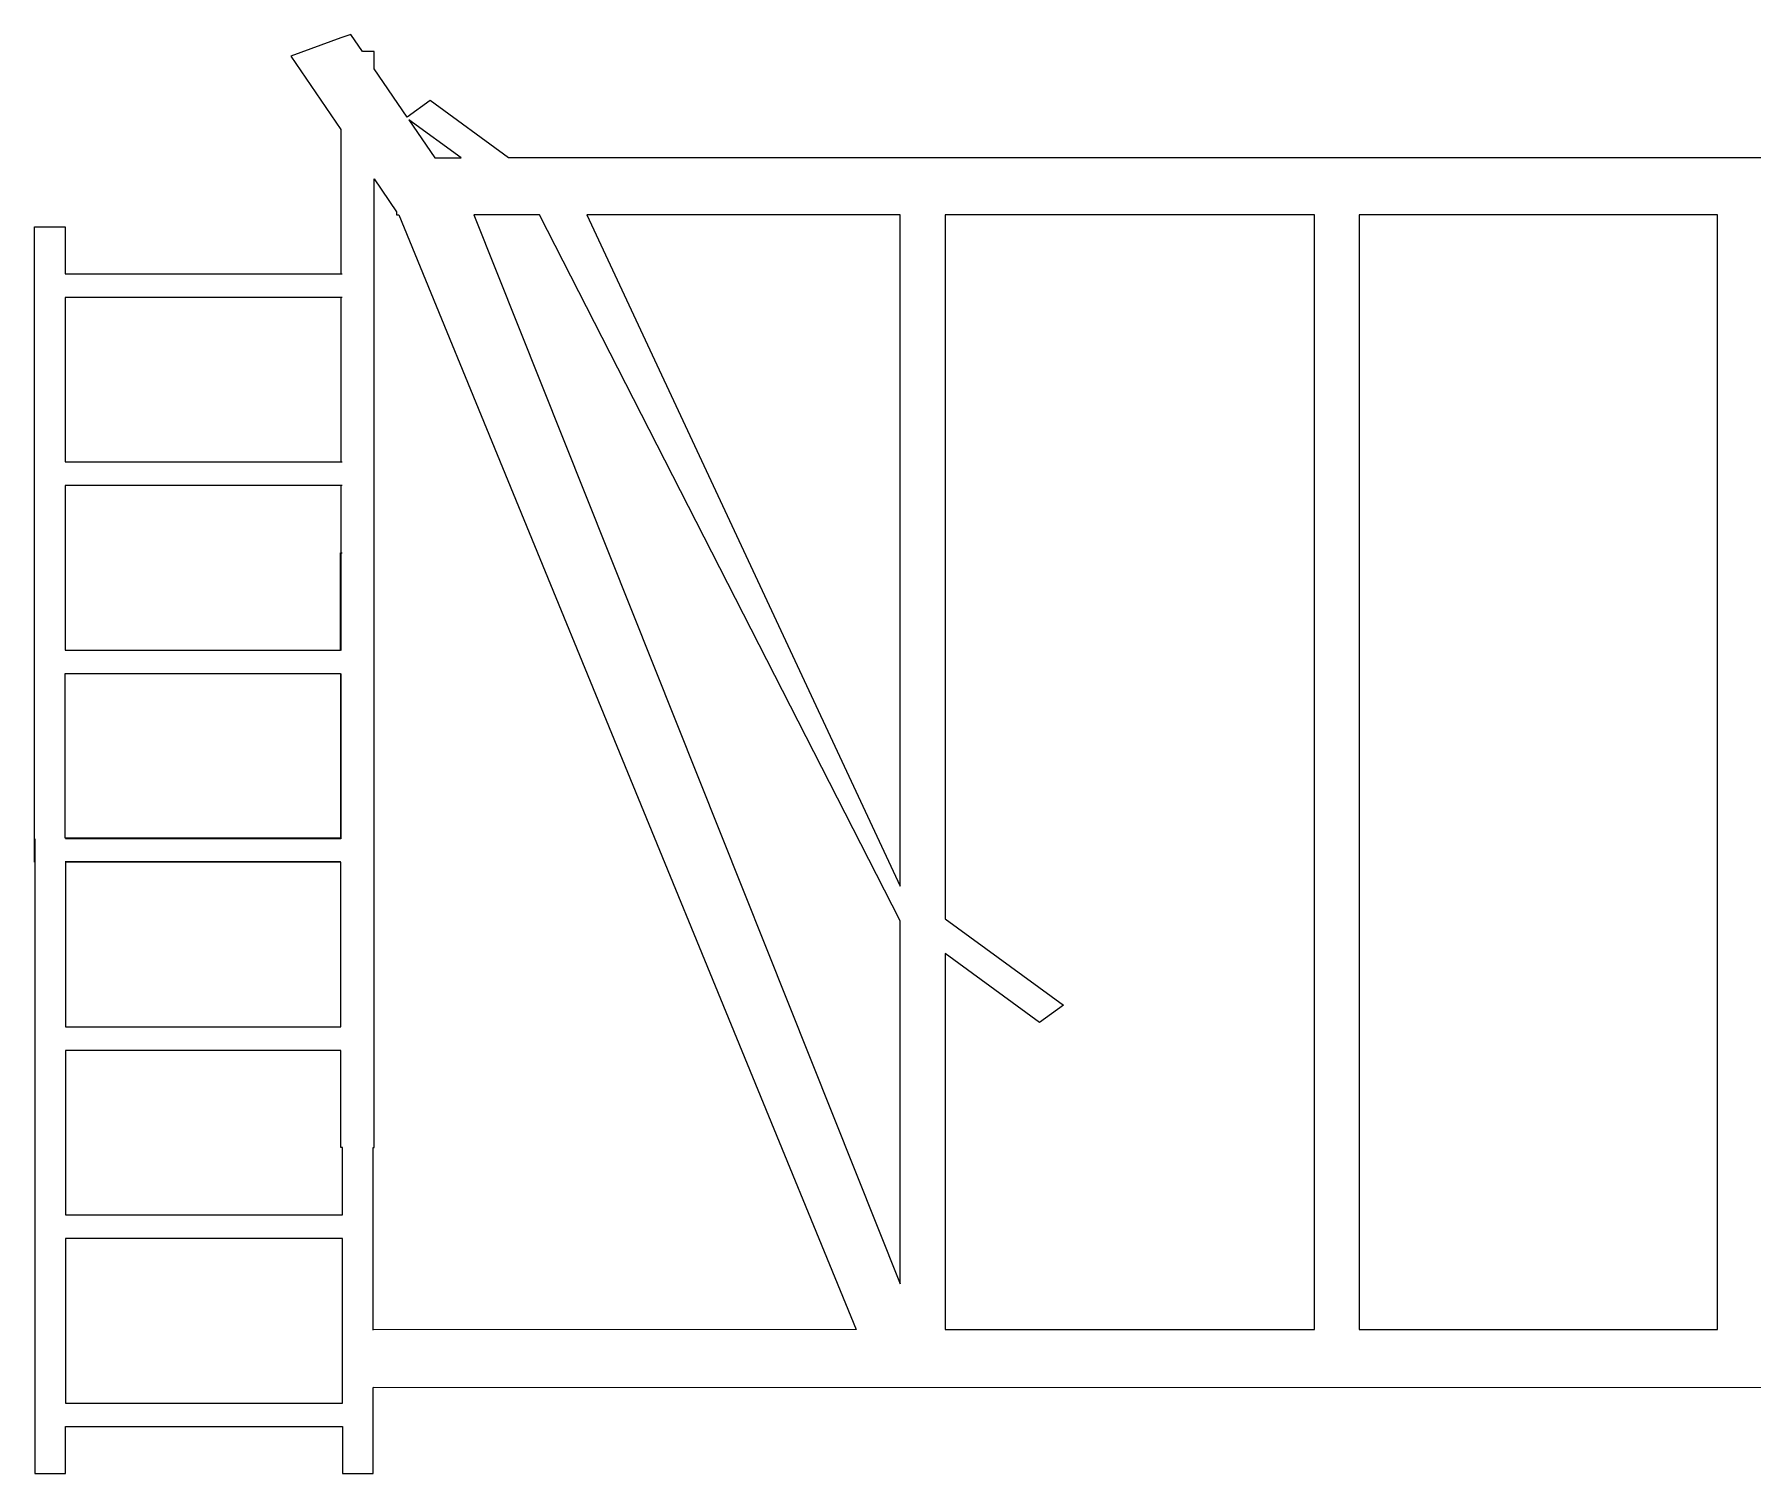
# Model space of a CAD drawing. Header units: millimetres. Extents: x -157 to 980, y -95 to 1044.
# Drawn here: x -156.6 to -103.5, y 26.6 to 71.1 of the extents above; entities that cross this region are included whole.
import ezdxf

# ---------------------------------------------------------------- set-up
doc = ezdxf.new("R2010")
doc.units = ezdxf.units.MM
doc.header["$MEASUREMENT"] = 0
doc.layers.add('Layer 1', color=7, linetype='Continuous')

msp = doc.modelspace()

# ---------------------------------------------------------------- linework, layer by layer
at = {"layer": 'Layer 1', "color": 1, "lineweight": 9}
for points, knots in [([(-36.0872, 63.6703), (-36.0872, 63.6703), (-36.0872, 68.1532), (-36.0872, 68.1532), (-36.0872, 68.1532), (-36.0872, 68.1532), (-34.5445, 70.4201), (-34.5445, 70.4201), (-34.5445, 70.4201), (-34.5445, 70.4201), (-34.8524, 70.5324), (-34.8524, 70.5324), (-34.8524, 70.5324), (-34.8524, 70.5324), (-36.0906, 70.982), (-36.0906, 70.982), (-36.0906, 70.982), (-36.0906, 70.982), (-36.4019, 71.0938), (-36.4019, 71.0938), (-36.4019, 71.0938), (-36.4019, 71.0938), (-36.7639, 70.562), (-36.7639, 70.562), (-36.7639, 70.562), (-36.7639, 70.562), (-37.1244, 70.562), (-37.1244, 70.562), (-37.1244, 70.562), (-37.1244, 70.562), (-37.1244, 70.0323), (-37.1244, 70.0323), (-37.1244, 70.0323), (-37.1244, 70.0323), (-38.1462, 68.5309), (-38.1462, 68.5309), (-38.1462, 68.5309), (-38.1462, 68.5309), (-38.8537, 69.0474), (-38.8537, 69.0474), (-38.8537, 69.0474), (-38.8537, 69.0474), (-41.2745, 67.2804), (-41.2745, 67.2804), (-41.2745, 67.2804), (-41.2745, 67.2804), (-141.9094, 67.2804), (-141.9094, 67.2804), (-141.9094, 67.2804), (-141.9094, 67.2804), (-144.3303, 69.0474), (-144.3303, 69.0474), (-144.3303, 69.0474), (-144.3303, 69.0474), (-145.0378, 68.5307), (-145.0378, 68.5307), (-145.0378, 68.5307), (-145.0378, 68.5307), (-146.0595, 70.0317), (-146.0595, 70.0317), (-146.0595, 70.0317), (-146.0595, 70.0317), (-146.0595, 70.562), (-146.0595, 70.562), (-146.0595, 70.562), (-146.0595, 70.562), (-146.4203, 70.562), (-146.4203, 70.562), (-146.4203, 70.562), (-146.4203, 70.562), (-146.7824, 71.0938), (-146.7824, 71.0938), (-146.7824, 71.0938), (-146.7824, 71.0938), (-147.0936, 70.982), (-147.0936, 70.982), (-147.0936, 70.982), (-147.0936, 70.982), (-148.3315, 70.5324), (-148.3315, 70.5324), (-148.3315, 70.5324), (-148.3315, 70.5324), (-148.6393, 70.4201), (-148.6393, 70.4201), (-148.6393, 70.4201), (-148.6393, 70.4201), (-147.0953, 68.1564), (-147.0953, 68.1564), (-147.0953, 68.1564), (-147.0953, 68.1564), (-147.0953, 63.6857), (-147.0953, 63.6857)], [0, 0, 0, 0, 0.0416667, 0.0416667, 0.0416667, 0.0416667, 0.0833333, 0.0833333, 0.0833333, 0.0833333, 0.125, 0.125, 0.125, 0.125, 0.1666667, 0.1666667, 0.1666667, 0.1666667, 0.2083333, 0.2083333, 0.2083333, 0.2083333, 0.25, 0.25, 0.25, 0.25, 0.2916667, 0.2916667, 0.2916667, 0.2916667, 0.3333333, 0.3333333, 0.3333333, 0.3333333, 0.375, 0.375, 0.375, 0.375, 0.4166667, 0.4166667, 0.4166667, 0.4166667, 0.4583333, 0.4583333, 0.4583333, 0.4583333, 0.5, 0.5, 0.5, 0.5, 0.5416667, 0.5416667, 0.5416667, 0.5416667, 0.5833333, 0.5833333, 0.5833333, 0.5833333, 0.625, 0.625, 0.625, 0.625, 0.6666667, 0.6666667, 0.6666667, 0.6666667, 0.7083333, 0.7083333, 0.7083333, 0.7083333, 0.75, 0.75, 0.75, 0.75, 0.7916667, 0.7916667, 0.7916667, 0.7916667, 0.8333333, 0.8333333, 0.8333333, 0.8333333, 0.875, 0.875, 0.875, 0.875, 0.9166667, 0.9166667, 0.9166667, 0.9166667, 1, 1, 1, 1]), ([(-143.3762, 67.2804), (-143.3762, 67.2804), (-144.1868, 67.2804), (-144.1868, 67.2804), (-144.1868, 67.2804), (-144.1868, 67.2804), (-144.9871, 68.4563), (-144.9871, 68.4563), (-144.9871, 68.4563), (-144.9871, 68.4563), (-143.3762, 67.2804), (-143.3762, 67.2804)], [0, 0, 0, 0, 0.25, 0.25, 0.25, 0.25, 0.5, 0.5, 0.5, 0.5, 1, 1, 1, 1]), ([(-146.0919, 31.0599), (-146.0919, 31.0599), (-146.0919, 36.7003), (-146.0919, 36.7003), (-146.0919, 36.7003), (-146.0919, 36.7003), (-146.0595, 36.7003), (-146.0595, 36.7003), (-146.0595, 36.7003), (-146.0595, 36.7003), (-146.0595, 66.6289), (-146.0595, 66.6289), (-146.0595, 66.6289), (-146.0595, 66.6289), (-145.368, 65.6127), (-145.368, 65.6127), (-145.368, 65.6127), (-145.368, 65.6127), (-145.368, 65.5134), (-145.368, 65.5134), (-145.368, 65.5134), (-145.368, 65.5134), (-145.3004, 65.5134), (-145.3004, 65.5134), (-145.3004, 65.5134), (-145.3004, 65.5134), (-131.165, 31.0733), (-131.165, 31.0733), (-131.165, 31.0733), (-131.165, 31.0733), (-146.0919, 31.0614), (-146.0919, 31.0614)], [0, 0, 0, 0, 0.1111111, 0.1111111, 0.1111111, 0.1111111, 0.2222222, 0.2222222, 0.2222222, 0.2222222, 0.3333333, 0.3333333, 0.3333333, 0.3333333, 0.4444444, 0.4444444, 0.4444444, 0.4444444, 0.5555556, 0.5555556, 0.5555556, 0.5555556, 0.6666667, 0.6666667, 0.6666667, 0.6666667, 0.7777778, 0.7777778, 0.7777778, 0.7777778, 1, 1, 1, 1]), ([(-142.9841, 65.5134), (-142.9841, 65.5134), (-140.9552, 65.5134), (-140.9552, 65.5134), (-140.9552, 65.5134), (-140.9552, 65.5134), (-129.8058, 43.7077), (-129.8058, 43.7077), (-129.8058, 43.7077), (-129.8058, 43.7077), (-129.8058, 32.4838), (-129.8058, 32.4838), (-129.8058, 32.4838), (-129.8058, 32.4838), (-142.9841, 65.5134), (-142.9841, 65.5134)], [0, 0, 0, 0, 0.2, 0.2, 0.2, 0.2, 0.4, 0.4, 0.4, 0.4, 0.6, 0.6, 0.6, 0.6, 1, 1, 1, 1]), ([(-139.4887, 65.5134), (-139.4887, 65.5134), (-129.8058, 65.5134), (-129.8058, 65.5134), (-129.8058, 65.5134), (-129.8058, 65.5134), (-129.8058, 44.7783), (-129.8058, 44.7783), (-129.8058, 44.7783), (-129.8058, 44.7783), (-139.4887, 65.5134), (-139.4887, 65.5134)], [0, 0, 0, 0, 0.25, 0.25, 0.25, 0.25, 0.5, 0.5, 0.5, 0.5, 1, 1, 1, 1]), ([(-117.0103, 31.0733), (-117.0103, 31.0733), (-128.4225, 31.0733), (-128.4225, 31.0733), (-128.4225, 31.0733), (-128.4225, 31.0733), (-128.4225, 42.698), (-128.4225, 42.698), (-128.4225, 42.698), (-128.4225, 42.698), (-125.5002, 40.565), (-125.5002, 40.565), (-125.5002, 40.565), (-125.5002, 40.565), (-124.7671, 41.1005), (-124.7671, 41.1005), (-124.7671, 41.1005), (-124.7671, 41.1005), (-128.4225, 43.7686), (-128.4225, 43.7686), (-128.4225, 43.7686), (-128.4225, 43.7686), (-128.4225, 65.5134), (-128.4225, 65.5134), (-128.4225, 65.5134), (-128.4225, 65.5134), (-117.0103, 65.5134), (-117.0103, 65.5134), (-117.0103, 65.5134), (-117.0103, 65.5134), (-117.0103, 31.0733), (-117.0103, 31.0733)], [0, 0, 0, 0, 0.1111111, 0.1111111, 0.1111111, 0.1111111, 0.2222222, 0.2222222, 0.2222222, 0.2222222, 0.3333333, 0.3333333, 0.3333333, 0.3333333, 0.4444444, 0.4444444, 0.4444444, 0.4444444, 0.5555556, 0.5555556, 0.5555556, 0.5555556, 0.6666667, 0.6666667, 0.6666667, 0.6666667, 0.7777778, 0.7777778, 0.7777778, 0.7777778, 1, 1, 1, 1]), ([(-104.5605, 31.0733), (-104.5605, 31.0733), (-115.6268, 31.0733), (-115.6268, 31.0733), (-115.6268, 31.0733), (-115.6268, 31.0733), (-115.6268, 65.5134), (-115.6268, 65.5134), (-115.6268, 65.5134), (-115.6268, 65.5134), (-104.5605, 65.5134), (-104.5605, 65.5134), (-104.5605, 65.5134), (-104.5605, 65.5134), (-104.5605, 31.0733), (-104.5605, 31.0733)], [0, 0, 0, 0, 0.2, 0.2, 0.2, 0.2, 0.4, 0.4, 0.4, 0.4, 0.6, 0.6, 0.6, 0.6, 1, 1, 1, 1]), ([(-156.5612, 45.5113), (-156.5612, 45.5113), (-156.5612, 65.1474), (-156.5612, 65.1474), (-156.5612, 65.1474), (-156.5612, 65.1474), (-155.6103, 65.1474), (-155.6103, 65.1474), (-155.6103, 65.1474), (-155.6103, 65.1474), (-155.6103, 63.6944), (-155.6103, 63.6944), (-155.6103, 63.6944), (-155.6103, 63.6944), (-147.0536, 63.6944), (-147.0536, 63.6944)], [0, 0, 0, 0, 0.2, 0.2, 0.2, 0.2, 0.4, 0.4, 0.4, 0.4, 0.6, 0.6, 0.6, 0.6, 1, 1, 1, 1]), ([(-147.0536, 62.9678), (-147.0536, 62.9678), (-155.6103, 62.9678), (-155.6103, 62.9678), (-155.6103, 62.9678), (-155.6103, 62.9678), (-155.6103, 57.8816), (-155.6103, 57.8816), (-155.6103, 57.8816), (-155.6103, 57.8816), (-147.0536, 57.8816), (-147.0536, 57.8816)], [0, 0, 0, 0, 0.25, 0.25, 0.25, 0.25, 0.5, 0.5, 0.5, 0.5, 1, 1, 1, 1]), ([(-147.0536, 57.1552), (-147.0536, 57.1552), (-155.6103, 57.1552), (-155.6103, 57.1552), (-155.6103, 57.1552), (-155.6103, 57.1552), (-155.6103, 52.0692), (-155.6103, 52.0692), (-155.6103, 52.0692), (-155.6103, 52.0692), (-147.1075, 52.0692), (-147.1075, 52.0692), (-147.1075, 52.0692), (-147.1075, 52.0692), (-147.1075, 55.0701), (-147.1075, 55.0701), (-147.1075, 55.0701), (-147.1075, 55.0701), (-147.0536, 55.0701), (-147.0536, 55.0701)], [0, 0, 0, 0, 0.1666667, 0.1666667, 0.1666667, 0.1666667, 0.3333333, 0.3333333, 0.3333333, 0.3333333, 0.5, 0.5, 0.5, 0.5, 0.6666667, 0.6666667, 0.6666667, 0.6666667, 1, 1, 1, 1]), ([(-147.1075, 46.2567), (-147.1075, 46.2567), (-147.1075, 51.3425), (-147.1075, 51.3425), (-147.1075, 51.3425), (-147.1075, 51.3425), (-155.6103, 51.3425), (-155.6103, 51.3425), (-155.6103, 51.3425), (-155.6103, 51.3425), (-155.6103, 46.2567), (-155.6103, 46.2567), (-155.6103, 46.2567), (-155.6103, 46.2567), (-147.1075, 46.2567), (-147.1075, 46.2567)], [0, 0, 0, 0, 0.2, 0.2, 0.2, 0.2, 0.4, 0.4, 0.4, 0.4, 0.6, 0.6, 0.6, 0.6, 1, 1, 1, 1]), ([(-147.0972, 51.3325), (-147.0972, 51.3325), (-147.0972, 46.2404), (-147.0972, 46.2404), (-147.0972, 46.2404), (-147.0972, 46.2404), (-155.5999, 46.2404), (-155.5999, 46.2404)], [0, 0, 0, 0, 0.3333333, 0.3333333, 0.3333333, 0.3333333, 1, 1, 1, 1]), ([(-156.5507, 46.2403), (-156.5507, 46.2403), (-156.5507, 26.623), (-156.5507, 26.623), (-156.5507, 26.623), (-156.5507, 26.623), (-155.5999, 26.623), (-155.5999, 26.623), (-155.5999, 26.623), (-155.5999, 26.623), (-155.5999, 28.076), (-155.5999, 28.076), (-155.5999, 28.076), (-155.5999, 28.076), (-147.0431, 28.076), (-147.0431, 28.076), (-147.0431, 28.076), (-147.0431, 28.076), (-147.0431, 26.623), (-147.0431, 26.623), (-147.0431, 26.623), (-147.0431, 26.623), (-146.0919, 26.623), (-146.0919, 26.623), (-146.0919, 26.623), (-146.0919, 26.623), (-146.0919, 29.2862), (-146.0919, 29.2862)], [0, 0, 0, 0, 0.125, 0.125, 0.125, 0.125, 0.25, 0.25, 0.25, 0.25, 0.375, 0.375, 0.375, 0.375, 0.5, 0.5, 0.5, 0.5, 0.625, 0.625, 0.625, 0.625, 0.75, 0.75, 0.75, 0.75, 1, 1, 1, 1]), ([(-147.0972, 45.5137), (-147.0972, 45.5137), (-147.0972, 40.4279), (-147.0972, 40.4279), (-147.0972, 40.4279), (-147.0972, 40.4279), (-155.5999, 40.4279), (-155.5999, 40.4279), (-155.5999, 40.4279), (-155.5999, 40.4279), (-155.5999, 45.5137), (-155.5999, 45.5137), (-155.5999, 45.5137), (-155.5999, 45.5137), (-147.0972, 45.5137), (-147.0972, 45.5137)], [0, 0, 0, 0, 0.2, 0.2, 0.2, 0.2, 0.4, 0.4, 0.4, 0.4, 0.6, 0.6, 0.6, 0.6, 1, 1, 1, 1]), ([(-147.0972, 39.7012), (-147.0972, 39.7012), (-147.0972, 36.7003), (-147.0972, 36.7003), (-147.0972, 36.7003), (-147.0972, 36.7003), (-147.0431, 36.7003), (-147.0431, 36.7003), (-147.0431, 36.7003), (-147.0431, 36.7003), (-147.0431, 34.6152), (-147.0431, 34.6152), (-147.0431, 34.6152), (-147.0431, 34.6152), (-155.5999, 34.6152), (-155.5999, 34.6152), (-155.5999, 34.6152), (-155.5999, 34.6152), (-155.5999, 39.7012), (-155.5999, 39.7012), (-155.5999, 39.7012), (-155.5999, 39.7012), (-147.0972, 39.7012), (-147.0972, 39.7012)], [0, 0, 0, 0, 0.1428571, 0.1428571, 0.1428571, 0.1428571, 0.2857143, 0.2857143, 0.2857143, 0.2857143, 0.4285714, 0.4285714, 0.4285714, 0.4285714, 0.5714286, 0.5714286, 0.5714286, 0.5714286, 0.7142857, 0.7142857, 0.7142857, 0.7142857, 1, 1, 1, 1]), ([(-147.0431, 28.8026), (-147.0431, 28.8026), (-155.5999, 28.8026), (-155.5999, 28.8026), (-155.5999, 28.8026), (-155.5999, 28.8026), (-155.5999, 33.8888), (-155.5999, 33.8888), (-155.5999, 33.8888), (-155.5999, 33.8888), (-147.0431, 33.8888), (-147.0431, 33.8888), (-147.0431, 33.8888), (-147.0431, 33.8888), (-147.0431, 28.8026), (-147.0431, 28.8026)], [0, 0, 0, 0, 0.2, 0.2, 0.2, 0.2, 0.4, 0.4, 0.4, 0.4, 0.6, 0.6, 0.6, 0.6, 1, 1, 1, 1])]:
    msp.add_open_spline(points, degree=3, knots=knots, dxfattribs=at)
for points in [[(-147.0953, 62.9558), (-147.0953, 62.9558), (-147.0953, 57.8789), (-147.0953, 57.8789)], [(-147.0953, 57.1409), (-147.0953, 57.1409), (-147.0953, 52.0607), (-147.0953, 52.0607)], [(-147.1075, 45.53), (-147.1075, 45.53), (-155.6103, 45.53), (-155.6103, 45.53)], [(-146.0919, 29.2944), (-146.0919, 29.2944), (-37.046, 29.2862), (-37.046, 29.2862)]]:
    msp.add_open_spline(points, degree=3, dxfattribs=at)

doc.saveas('drawing.dxf')
